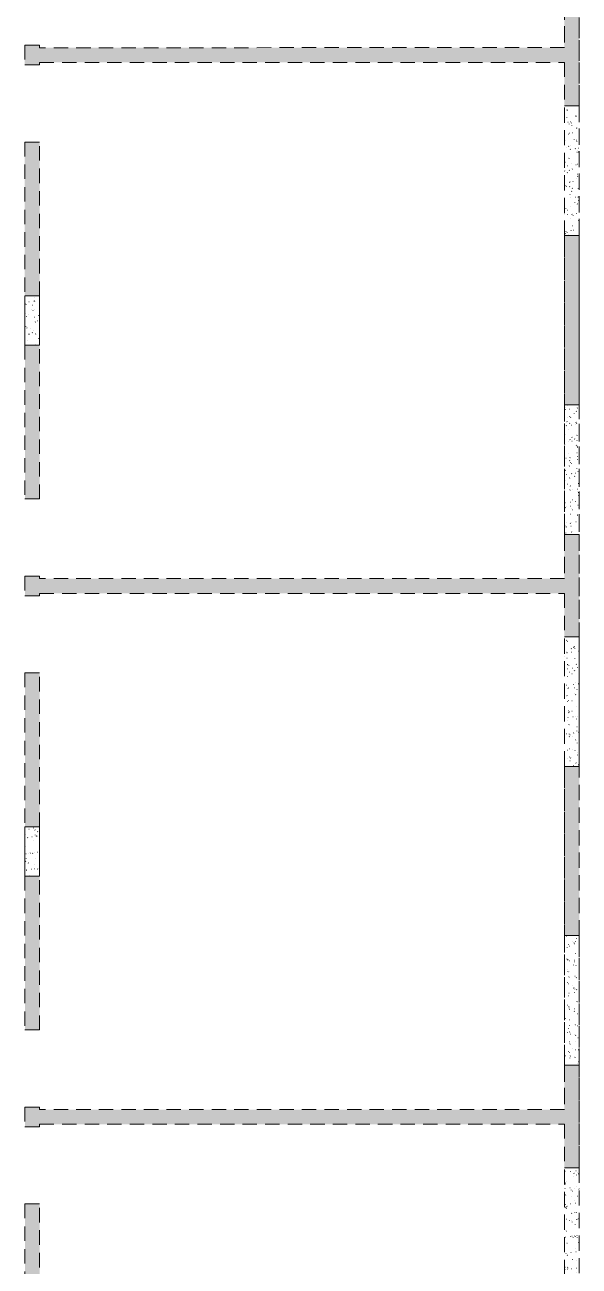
# Model space of a CAD drawing. Header units: metres. Extents: x 399 to 3028, y -427 to 863.
# Drawn here: x 616.34 to 623.09, y -406.39 to -391.26 of the extents above; entities that cross this region are included whole.
import ezdxf

# ---------------------------------------------------------------- set-up
doc = ezdxf.new("R2010")
doc.units = ezdxf.units.M
doc.linetypes.add('Caché', pattern=[0.265, 0.175, -0.09])
doc.layers.add('A-WALL', color=113, linetype='Continuous', lineweight=18)
doc.layers.add('A-WALL-PATT', color=111, linetype='Continuous', lineweight=18)
pattern_1 = [(37.5, (117.709333, -43.356), (-0.0020069574, 0.055181266), [0.004, -0.04, 0.004, -0.045, -0.046]), (37.5, (117.709333, -43.356), (-0.0020069574, 0.055181266), [-0.092, 0.004, -0.043]), (7.5, (117.70933, -43.356), (0.0509497245, 0.080337573), [0.004, -0.02, 0.004, -0.035, -0.015]), (7.5, (117.70933, -43.356), (0.0509497245, 0.080337573), [-0.063, 0.004, -0.011]), (327.5, (117.674333, -43.356), (0.0890447396, 0.0001853188), [0.004, -0.011, 0.004, -0.048, -0.067]), (327.5, (117.674333, -43.356), (0.0890447396, 0.0001853188), [-0.066, 0.004, -0.063]), (317.5, (117.67433, -43.356), (0.0859352035, 0.025693205), [0.004, -0.003, 0.004, -0.03, -0.039]), (317.5, (117.67433, -43.356), (0.0859352035, 0.025693205), [-0.041, 0.004, -0.035])]
pattern_2 = [(37.5, (117.70933, -43.356), (-0.004214223, 0.14676253), [0.003, -0.112, 0.003, -0.126, -0.124]), (37.5, (117.70933, -43.356), (-0.004214223, 0.14676253), [-0.245, 0.003, -0.12]), (7.5, (117.70933, -43.356), (0.135030934, 0.215468436), [0.003, -0.059, 0.003, -0.101, -0.04]), (7.5, (117.70933, -43.356), (0.135030934, 0.215468436), [-0.167, 0.003, -0.037]), (327.5, (117.61533, -43.356), (0.23745264, 0.000494183), [0.003, -0.035, 0.003, -0.134, -0.179]), (327.5, (117.61533, -43.356), (0.23745264, 0.000494183), [-0.175, 0.003, -0.176]), (317.5, (117.61533, -43.356), (0.22924279, 0.06663139), [0.003, -0.016, 0.003, -0.087, -0.103]), (317.5, (117.61533, -43.356), (0.22924279, 0.06663139), [-0.109, 0.003, -0.1])]

msp = doc.modelspace()

# ---------------------------------------------------------------- hatches: boundary and pattern name
at = {"layer": 'A-WALL', "linetype": 'Caché'}
h = msp.add_hatch(dxfattribs=at)
h.set_pattern_fill('FP_14', color=94, style=0, pattern_type=2)
h.set_pattern_definition(pattern_2)
h.paths.add_polyline_path([(623.0931, -392.249), (623.0931, -393.829), (622.9131, -393.829), (622.9131, -392.249)])
h = msp.add_hatch(dxfattribs=at)
h.set_pattern_fill('FP_14', color=94, style=0, pattern_type=2)
h.set_pattern_definition(pattern_2)
h.paths.add_polyline_path([(616.3355, -394.5638), (616.5155, -394.5638), (616.5155, -395.1638), (616.3355, -395.1638)])
h = msp.add_hatch(dxfattribs=at)
h.set_pattern_fill('FP_14', color=94, style=0, pattern_type=2)
h.set_pattern_definition(pattern_2)
h.paths.add_polyline_path([(623.0931, -395.889), (623.0931, -397.469), (622.9131, -397.469), (622.9131, -395.889)])
h = msp.add_hatch(dxfattribs=at)
h.set_pattern_fill('FP_14', color=94, style=0, pattern_type=2)
h.set_pattern_definition(pattern_2)
h.paths.add_polyline_path([(623.0931, -398.718), (623.0931, -400.298), (622.9131, -400.298), (622.9131, -398.718)])
h = msp.add_hatch(dxfattribs=at)
h.set_pattern_fill('FP_14', color=94, style=0, pattern_type=2)
h.set_pattern_definition(pattern_2)
h.paths.add_polyline_path([(616.3356, -401.0321), (616.5156, -401.0321), (616.5156, -401.6321), (616.3356, -401.6321)])
h = msp.add_hatch(dxfattribs=at)
h.set_pattern_fill('FP_14', color=94, style=0, pattern_type=2)
h.set_pattern_definition(pattern_2)
h.paths.add_polyline_path([(623.0931, -402.358), (623.0931, -403.938), (622.9131, -403.938), (622.9131, -402.358)])
h = msp.add_hatch(dxfattribs=at)
h.set_pattern_fill('FP_14', color=94, style=0, pattern_type=2)
h.set_pattern_definition(pattern_2)
h.paths.add_polyline_path([(623.0931, -406.7664), (622.9131, -406.7664), (622.9131, -405.1864), (623.0931, -405.1864)])
at = {"layer": 'A-WALL-PATT'}
h = msp.add_hatch(dxfattribs=at)
h.set_pattern_fill('FP_13', color=94, style=0, pattern_type=2)
h.set_pattern_definition(pattern_1)
h.paths.add_polyline_path([(623.0931, -382.5456), (622.9131, -382.5456), (622.9131, -381.8297), (622.9131, -381.6495), (623.0931, -381.6421)])
h.paths.add_polyline_path([(623.0931, -385.7801), (622.9131, -385.7801), (622.9131, -385.2496), (622.9131, -385.0696), (622.9131, -384.1256), (623.0931, -384.1256)])
h.paths.add_polyline_path([(623.0931, -389.4201), (622.9131, -389.4201), (622.9131, -387.3601), (623.0931, -387.3601)])
h.paths.add_polyline_path([(623.0931, -392.249), (622.9131, -392.249), (622.9131, -391.7187), (622.9131, -391.5387), (622.9131, -391.0001), (623.0931, -391.0001)])
h.paths.add_polyline_path([(623.0931, -395.889), (622.9131, -395.889), (622.9131, -393.829), (623.0931, -393.829)])
h.paths.add_polyline_path([(623.0931, -398.718), (622.9131, -398.718), (622.9131, -398.1875), (622.9131, -398.0075), (622.9131, -397.469), (623.0931, -397.469)])
h.paths.add_polyline_path([(623.0931, -402.358), (622.9131, -402.358), (622.9131, -400.298), (623.0931, -400.298)])
h.paths.add_polyline_path([(623.0931, -405.1864), (622.9131, -405.1864), (622.9131, -404.6566), (622.9131, -404.4766), (622.9131, -403.938), (623.0931, -403.938)])
h.paths.add_polyline_path([(623.0931, -408.8264), (622.9131, -408.8264), (622.9131, -406.7664), (623.0931, -406.7664)])
h.paths.add_polyline_path([(623.0931, -411.6554), (622.9131, -411.6554), (622.9131, -411.1254), (622.9131, -410.9454), (622.9131, -410.4064), (623.0931, -410.4064)])
h.paths.add_polyline_path([(623.0931, -415.2954), (622.9131, -415.2954), (622.9131, -413.2354), (623.0931, -413.2354)])
h.paths.add_polyline_path([(623.0931, -418.5298), (622.9131, -418.5298), (622.9131, -417.5947), (622.9131, -417.4147), (622.9131, -416.8754), (623.0931, -416.8754)])
h.paths.add_polyline_path([(623.0931, -421.3216), (622.9131, -421.3064), (622.9131, -421.1257), (622.9131, -420.1098), (623.0931, -420.1098)])
h = msp.add_hatch(dxfattribs=at)
h.set_pattern_fill('FP_13', color=94, style=0, pattern_type=2)
h.set_pattern_definition(pattern_1)
h.paths.add_polyline_path([(616.5153, -382.5286), (616.3353, -382.5286), (616.3353, -381.9211), (616.5153, -381.9137), (616.5153, -382.0938)])
h.paths.add_polyline_path([(616.5153, -384.4697), (616.3353, -384.4697), (616.3353, -383.4686), (616.5153, -383.4686)])
h.paths.add_polyline_path([(616.5153, -385.2797), (616.3353, -385.2797), (616.3353, -385.0696), (616.5153, -385.0696), (616.5153, -385.2496)])
h.paths.add_polyline_path([(616.5154, -388.0942), (616.3354, -388.0942), (616.3353, -386.2197), (616.5153, -386.2197)])
h.paths.add_polyline_path([(616.5154, -390.5687), (616.3354, -390.5687), (616.3354, -388.6942), (616.5154, -388.6942)])
h.paths.add_polyline_path([(616.5154, -391.7487), (616.3354, -391.7487), (616.3354, -391.5087), (616.5154, -391.5087), (616.5154, -391.5393), (616.5154, -391.7193)])
h.paths.add_polyline_path([(616.5155, -394.5638), (616.3355, -394.5638), (616.3354, -392.6887), (616.5154, -392.6887)])
h.paths.add_polyline_path([(616.5155, -397.0376), (616.3355, -397.0376), (616.3355, -395.1638), (616.5155, -395.1638)])
h.paths.add_polyline_path([(616.5155, -398.2176), (616.3355, -398.2176), (616.3355, -397.9776), (616.5155, -397.9776), (616.5155, -398.0082), (616.5155, -398.1882)])
h.paths.add_polyline_path([(616.5156, -401.0321), (616.3356, -401.0321), (616.3355, -399.1576), (616.5155, -399.1576)])
h.paths.add_polyline_path([(616.5156, -403.5066), (616.3356, -403.5066), (616.3356, -401.6321), (616.5156, -401.6321)])
h.paths.add_polyline_path([(616.5156, -404.6868), (616.3356, -404.6868), (616.3356, -404.4466), (616.5156, -404.4466), (616.5156, -404.4772), (616.5156, -404.6572)])
h.paths.add_polyline_path([(616.5156, -407.5018), (616.3356, -407.5018), (616.3356, -405.6268), (616.5156, -405.6268)])
h.paths.add_polyline_path([(616.5157, -409.9736), (616.3357, -409.9736), (616.3357, -408.1018), (616.5157, -408.1018)])
h.paths.add_polyline_path([(616.5157, -411.1547), (616.3357, -411.1547), (616.3357, -410.9157), (616.5157, -410.9157), (616.5157, -410.9454), (616.5157, -411.1254)])
h.paths.add_polyline_path([(616.5157, -412.8468), (616.3357, -412.8468), (616.3357, -412.0968), (616.5157, -412.0968)])
h = msp.add_hatch(dxfattribs=at)
h.set_pattern_fill('FP_13', color=94, style=0, pattern_type=2)
h.set_pattern_definition(pattern_1)
h.paths.add_polyline_path([(616.5154, -391.7193), (616.5154, -391.5393), (622.9131, -391.5387), (622.9131, -391.7187)])
h = msp.add_hatch(dxfattribs=at)
h.set_pattern_fill('FP_13', color=94, style=0, pattern_type=2)
h.set_pattern_definition(pattern_1)
h.paths.add_polyline_path([(616.5155, -398.1882), (616.5155, -398.0082), (622.9131, -398.0075), (622.9131, -398.1875)])
h = msp.add_hatch(dxfattribs=at)
h.set_pattern_fill('FP_13', color=94, style=0, pattern_type=2)
h.set_pattern_definition(pattern_1)
h.paths.add_polyline_path([(622.9131, -404.4766), (622.9131, -404.6566), (616.5156, -404.6572), (616.5156, -404.4772)])

# ---------------------------------------------------------------- linework, layer by layer
at = {"layer": 'A-WALL', "color": 94, "linetype": 'Caché'}
for p, q in [((623.0931, -421.3216), (623.0931, -381.6421)), ((622.9131, -385.2496), (622.9131, -391.5387)), ((622.9131, -391.0001), (622.9131, -391.5387)), ((623.0931, -392.249), (623.0931, -391.0001)), ((616.5154, -391.5087), (616.3354, -391.5087)), ((616.3354, -391.5087), (616.3354, -391.7487)), ((616.3354, -391.5087), (616.5154, -391.5087)), ((616.3354, -391.5087), (616.3354, -391.5087)), ((616.3354, -391.5087), (616.3354, -391.7487)), ((616.5154, -391.5393), (616.5154, -391.5087)), ((616.5154, -391.5393), (616.5154, -391.5087)), ((616.5154, -391.5087), (616.5154, -391.5087)), ((622.9131, -391.5387), (616.5154, -391.5393)), ((622.9131, -391.5387), (616.5154, -391.5393)), ((616.5154, -391.5393), (616.5154, -391.5393)), ((622.9131, -391.5387), (622.9131, -391.5387)), ((616.5154, -391.7193), (622.9131, -391.7187)), ((616.5154, -391.7193), (622.9131, -391.7187)), ((616.5154, -391.7487), (616.5154, -391.7193)), ((616.5154, -391.7487), (616.5154, -391.7193)), ((616.5154, -391.7193), (616.5154, -391.7193)), ((622.9131, -391.7187), (622.9131, -392.249)), ((622.9131, -391.7187), (622.9131, -398.0075)), ((622.9131, -391.7187), (622.9131, -391.7187)), ((616.3354, -391.7487), (616.5154, -391.7487)), ((616.5154, -391.7487), (616.3354, -391.7487)), ((616.3354, -391.7487), (616.3354, -391.7487)), ((616.5154, -391.7487), (616.5154, -391.7487)), ((622.9131, -392.249), (623.0931, -392.249)), ((622.9131, -392.249), (623.0931, -392.249)), ((622.9131, -393.829), (622.9131, -392.249)), ((622.9131, -392.249), (622.9131, -392.249)), ((623.0931, -392.249), (623.0931, -392.249)), ((623.0931, -392.249), (623.0931, -393.829)), ((616.5154, -392.6887), (616.3354, -392.6887)), ((616.3354, -392.6887), (616.3355, -394.5638)), ((616.3354, -392.6887), (616.5154, -392.6887)), ((616.3354, -392.6887), (616.3354, -392.6887)), ((616.3354, -392.6887), (616.3355, -397.0376)), ((616.5155, -394.5638), (616.5154, -392.6887)), ((616.5155, -397.0376), (616.5154, -392.6887)), ((616.5154, -392.6887), (616.5154, -392.6887)), ((623.0931, -393.829), (622.9131, -393.829)), ((622.9131, -393.829), (622.9131, -395.889)), ((622.9131, -393.829), (623.0931, -393.829)), ((622.9131, -393.829), (622.9131, -393.829)), ((623.0931, -395.889), (623.0931, -393.829)), ((623.0931, -393.829), (623.0931, -393.829)), ((616.3355, -394.5638), (616.5155, -394.5638)), ((616.5155, -394.5638), (616.3355, -394.5638)), ((616.3355, -395.1638), (616.3355, -394.5638)), ((616.3355, -394.5638), (616.3355, -394.5638)), ((616.5155, -394.5638), (616.5155, -394.5638)), ((616.5155, -394.5638), (616.5155, -395.1638)), ((616.5155, -395.1638), (616.3355, -395.1638)), ((616.3355, -395.1638), (616.3355, -397.0376)), ((616.5155, -395.1638), (616.3355, -395.1638)), ((616.3355, -395.1638), (616.3355, -395.1638)), ((616.5155, -397.0376), (616.5155, -395.1638)), ((616.5155, -395.1638), (616.5155, -395.1638)), ((622.9131, -395.889), (623.0931, -395.889)), ((622.9131, -395.889), (623.0931, -395.889)), ((622.9131, -397.469), (622.9131, -395.889)), ((622.9131, -395.889), (622.9131, -395.889)), ((623.0931, -395.889), (623.0931, -395.889)), ((623.0931, -395.889), (623.0931, -397.469)), ((616.3355, -397.0376), (616.5155, -397.0376)), ((616.5155, -397.0376), (616.3355, -397.0376)), ((616.3355, -397.0376), (616.3355, -397.0376)), ((616.5155, -397.0376), (616.5155, -397.0376)), ((623.0931, -397.469), (622.9131, -397.469)), ((622.9131, -397.469), (622.9131, -398.0075)), ((622.9131, -397.469), (623.0931, -397.469)), ((622.9131, -397.469), (622.9131, -397.469)), ((623.0931, -398.718), (623.0931, -397.469)), ((623.0931, -397.469), (623.0931, -397.469)), ((616.5155, -397.9776), (616.3355, -397.9776)), ((616.3355, -397.9776), (616.3355, -398.2176)), ((616.3355, -397.9776), (616.5155, -397.9776)), ((616.3355, -397.9776), (616.3355, -397.9776)), ((616.3355, -397.9776), (616.3355, -398.2176)), ((616.5155, -398.0082), (616.5155, -397.9776)), ((616.5155, -398.0082), (616.5155, -397.9776)), ((616.5155, -397.9776), (616.5155, -397.9776)), ((622.9131, -398.0075), (616.5155, -398.0082)), ((622.9131, -398.0075), (616.5155, -398.0082)), ((616.5155, -398.0082), (616.5155, -398.0082)), ((622.9131, -398.0075), (622.9131, -398.0075)), ((616.3355, -398.2176), (616.5155, -398.2176)), ((616.5155, -398.2176), (616.3355, -398.2176)), ((616.3355, -398.2176), (616.3355, -398.2176)), ((616.5155, -398.1882), (622.9131, -398.1875)), ((616.5155, -398.1882), (622.9131, -398.1875)), ((616.5155, -398.2176), (616.5155, -398.1882)), ((616.5155, -398.2176), (616.5155, -398.1882)), ((616.5155, -398.1882), (616.5155, -398.1882)), ((616.5155, -398.2176), (616.5155, -398.2176)), ((622.9131, -398.1875), (622.9131, -398.718)), ((622.9131, -398.1875), (622.9131, -404.4766)), ((622.9131, -398.1875), (622.9131, -398.1875)), ((622.9131, -398.718), (623.0931, -398.718)), ((622.9131, -398.718), (623.0931, -398.718)), ((622.9131, -400.298), (622.9131, -398.718)), ((622.9131, -398.718), (622.9131, -398.718)), ((623.0931, -398.718), (623.0931, -398.718)), ((623.0931, -398.718), (623.0931, -400.298)), ((616.5155, -399.1576), (616.3355, -399.1576)), ((616.3355, -399.1576), (616.3356, -401.0321)), ((616.3355, -399.1576), (616.5155, -399.1576)), ((616.3355, -399.1576), (616.3355, -399.1576)), ((616.3355, -399.1576), (616.3356, -403.5066)), ((616.5156, -401.0321), (616.5155, -399.1576)), ((616.5156, -403.5066), (616.5155, -399.1576)), ((616.5155, -399.1576), (616.5155, -399.1576)), ((623.0931, -400.298), (622.9131, -400.298)), ((622.9131, -400.298), (622.9131, -402.358)), ((622.9131, -400.298), (623.0931, -400.298)), ((622.9131, -400.298), (622.9131, -400.298)), ((623.0931, -402.358), (623.0931, -400.298)), ((623.0931, -400.298), (623.0931, -400.298)), ((616.3356, -401.0321), (616.5156, -401.0321)), ((616.5156, -401.0321), (616.3356, -401.0321)), ((616.3356, -401.6321), (616.3356, -401.0321)), ((616.3356, -401.0321), (616.3356, -401.0321)), ((616.5156, -401.0321), (616.5156, -401.0321)), ((616.5156, -401.0321), (616.5156, -401.6321)), ((616.5156, -401.6321), (616.3356, -401.6321)), ((616.3356, -401.6321), (616.3356, -403.5066)), ((616.5156, -401.6321), (616.3356, -401.6321)), ((616.3356, -401.6321), (616.3356, -401.6321)), ((616.5156, -403.5066), (616.5156, -401.6321)), ((616.5156, -401.6321), (616.5156, -401.6321)), ((622.9131, -402.358), (623.0931, -402.358)), ((622.9131, -402.358), (623.0931, -402.358)), ((622.9131, -403.938), (622.9131, -402.358)), ((622.9131, -402.358), (622.9131, -402.358)), ((623.0931, -402.358), (623.0931, -402.358)), ((623.0931, -402.358), (623.0931, -403.938)), ((616.3356, -403.5066), (616.5156, -403.5066)), ((616.5156, -403.5066), (616.3356, -403.5066)), ((616.3356, -403.5066), (616.3356, -403.5066)), ((616.5156, -403.5066), (616.5156, -403.5066)), ((623.0931, -403.938), (622.9131, -403.938)), ((622.9131, -403.938), (622.9131, -404.4766)), ((622.9131, -403.938), (623.0931, -403.938)), ((622.9131, -403.938), (622.9131, -403.938)), ((623.0931, -405.1864), (623.0931, -403.938)), ((623.0931, -403.938), (623.0931, -403.938)), ((616.5156, -404.4466), (616.3356, -404.4466)), ((616.3356, -404.4466), (616.3356, -404.6868)), ((616.3356, -404.4466), (616.5156, -404.4466)), ((616.3356, -404.4466), (616.3356, -404.4466)), ((616.3356, -404.4466), (616.3356, -404.6868)), ((616.5156, -404.4772), (616.5156, -404.4466)), ((616.5156, -404.4772), (616.5156, -404.4466)), ((616.5156, -404.4466), (616.5156, -404.4466)), ((622.9131, -404.4766), (616.5156, -404.4772)), ((622.9131, -404.4766), (616.5156, -404.4772)), ((616.5156, -404.4772), (616.5156, -404.4772)), ((622.9131, -404.4766), (622.9131, -404.4766)), ((616.3356, -404.6868), (616.5156, -404.6868)), ((616.5156, -404.6868), (616.3356, -404.6868)), ((616.3356, -404.6868), (616.3356, -404.6868)), ((616.5156, -404.6572), (622.9131, -404.6566)), ((616.5156, -404.6572), (622.9131, -404.6566)), ((616.5156, -404.6868), (616.5156, -404.6572)), ((616.5156, -404.6868), (616.5156, -404.6572)), ((616.5156, -404.6572), (616.5156, -404.6572)), ((616.5156, -404.6868), (616.5156, -404.6868)), ((622.9131, -404.6566), (622.9131, -405.1864)), ((622.9131, -404.6566), (622.9131, -410.9454)), ((622.9131, -404.6566), (622.9131, -404.6566)), ((622.9131, -405.1864), (623.0931, -405.1864)), ((622.9131, -405.1864), (623.0931, -405.1864)), ((622.9131, -406.7664), (622.9131, -405.1864)), ((622.9131, -405.1864), (622.9131, -405.1864)), ((623.0931, -405.1864), (623.0931, -405.1864)), ((623.0931, -405.1864), (623.0931, -406.7664)), ((616.5156, -405.6268), (616.3356, -405.6268)), ((616.3356, -405.6268), (616.3356, -407.5018)), ((616.3356, -405.6268), (616.5156, -405.6268)), ((616.3356, -405.6268), (616.3356, -405.6268)), ((616.3356, -405.6268), (616.3357, -409.9736)), ((616.5156, -407.5018), (616.5156, -405.6268)), ((616.5157, -409.9736), (616.5156, -405.6268)), ((616.5156, -405.6268), (616.5156, -405.6268))]:
    msp.add_line(p, q, dxfattribs=at)

doc.saveas('drawing.dxf')
